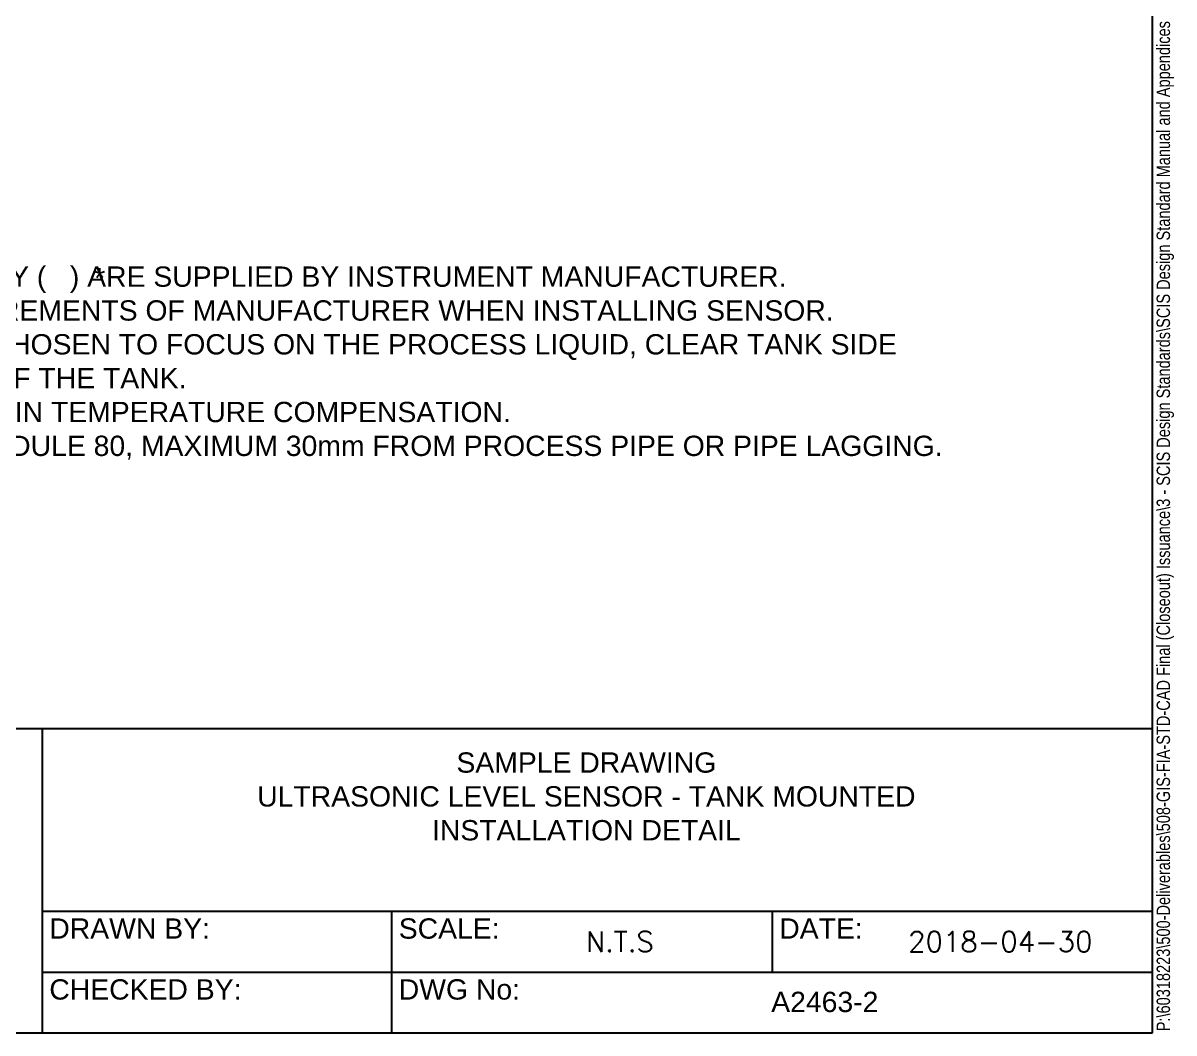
# Model space of a CAD drawing. Header units: millimetres. Extents: x 20 to 208, y 10 to 269.
# Drawn here: x 94.7 to 208.1, y 10 to 109.5 of the extents above; entities that cross this region are included whole.
import ezdxf
from ezdxf.enums import TextEntityAlignment as Align

# ---------------------------------------------------------------- set-up
doc = ezdxf.new("R2010")
doc.units = ezdxf.units.MM
doc.header["$LTSCALE"] = 5
doc.header["$MEASUREMENT"] = 0
doc.layers.get('0').update_dxf_attribs({"linetype": 'CONTINUOUS'})
for name, color, linetype in [('BBATXT', 7, 'CONTINUOUS'), ('C-B-TITLE', 7, 'CONTINUOUS'), ('G-ANNO-SYMB', 5, 'CONTINUOUS')]:
    doc.layers.add(name, color=color, linetype=linetype)
doc.layers.add('N-ANNO-TEXT', color=2, linetype='CONTINUOUS', lineweight=25)
doc.styles.add('_CGS_2-5_NOTES', font='arial.ttf', dxfattribs={"height": 2.5})
doc.styles.add('FILENAME', font='ARIALN.TTF', dxfattribs={"width": 0.95, "height": 2.5})
doc.styles.add('T1_2_5', font='simplex.shx', dxfattribs={"height": 2.5})

# ---------------------------------------------------------------- blocks, each defined once
blk = doc.blocks.new('FILE NAME')
at = {"layer": 'C-B-TITLE', "insert": (360.99, 526.17), "char_height": 2.5, "attachment_point": 1, "style": 'FILENAME'}
blk.add_mtext('P:\\\\60318223\\\\500-Deliverables\\\\508-GIS-FIA-STD-CAD Final (Closeout) Issuance\\\\3 - SCIS Design Standards\\\\SCIS Design Standard Manual and Appendices Files\\\\Appendix D-6, A2463-2 Standard Instr. Mounting Details - 02-Ultrasonic Level (Tank).dwg', dxfattribs=at)

msp = doc.modelspace()

# ---------------------------------------------------------------- linework, layer by layer
for p, q in [((20, 40), (181.99, 40)), ((20, 40), (181.99, 40)), ((20, 40), (181.99, 40)), ((20, 40), (181.99, 40)), ((20, 40), (206, 40)), ((20, 40), (96.56, 40)), ((96.56, 40), (96.56, 10)), ((96.56, 40), (206, 40)), ((96.56, 22), (206, 22)), ((131, 22), (131, 10)), ((168.5, 22), (168.5, 16)), ((96.56, 16), (206, 16))]:
    msp.add_line(p, q)
at = {"layer": 'G-ANNO-SYMB'}
for p, q in [((206, 10), (206, 269)), ((20, 10), (206, 10)), ((26, 10), (206, 10))]:
    msp.add_line(p, q, dxfattribs=at)

# ---------------------------------------------------------------- block references
at = {"layer": 'BBATXT', "xscale": 0.7273500000000013, "yscale": 0.5273499999999984, "zscale": 0.6273500000000001, "rotation": 90}
msp.add_blockref('FILE NAME', (483.88, -252.4), dxfattribs=at)

# ---------------------------------------------------------------- texts
at = {"insert": (150.2, 37.64), "char_height": 2, "attachment_point": 2, "style": '_CGS_2-5_NOTES'}
msp.add_mtext_dynamic_manual_height_columns('SAMPLE DRAWING\\PULTRASONIC LEVEL SENSOR - TANK MOUNTED\\PINSTALLATION DETAIL', width=111.4834, gutter_width=12.5, heights=[0], dxfattribs=at)
at = {"char_height": 2, "style": '_CGS_2-5_NOTES'}
for s, insert, width, attachment_point in [('DRAWN BY:', (97.27, 21.29), 25, 1), ('SCALE:', (131.71, 21.29), 25, 1), ('DATE:', (169.21, 21.29), 25, 1), ('CHECKED BY:', (97.27, 15.29), 25, 1), ('DWG No:', (131.71, 15.29), 25, 1), ('A2463-2', (173.7, 14.06), 63.465, 2)]:
    msp.add_mtext(s, dxfattribs=dict(at, insert=insert, width=width, attachment_point=attachment_point))
at = {"style": 'T1_2_5'}
for tag, text, p in [('N.T.S', 'SCALE', (153.5, 19)), ('2018-04-30', '2018-04-30', (191, 19))]:
    msp.add_attdef(tag, text=text, height=2, dxfattribs=at).set_placement(p, align=Align.MIDDLE_CENTER)
at = {"layer": 'N-ANNO-TEXT', "char_height": 2, "attachment_point": 1, "style": '_CGS_2-5_NOTES'}
for s, insert, width in [('\\pi-6,l6,t6;1.^ICOMPONENTS DESIGNATED BY (   ) ARE SUPPLIED BY INSTRUMENT MANUFACTURER.\\P2.^IKEEP WITHIN TORQUE REQUIREMENTS OF MANUFACTURER WHEN INSTALLING SENSOR.\\P3.^IANGLE OF PROPAGATION IS CHOSEN TO FOCUS ON THE PROCESS LIQUID, CLEAR TANK SIDE WALLS, STATIONARY PARTS OF THE TANK.\\P4.^ITRANSDUCER TO HAVE BUILT-IN TEMPERATURE COMPENSATION.\\P5.^IPIPE NIPPLES SHALL BE SCHEDULE 80, MAXIMUM 30mm FROM PROCESS PIPE OR PIPE LAGGING.', (45.8, 85.51), 139.3769), ('*', (101.7, 85.37), 452.8116)]:
    msp.add_mtext(s, dxfattribs=dict(at, insert=insert, width=width))

doc.saveas('drawing.dxf')
